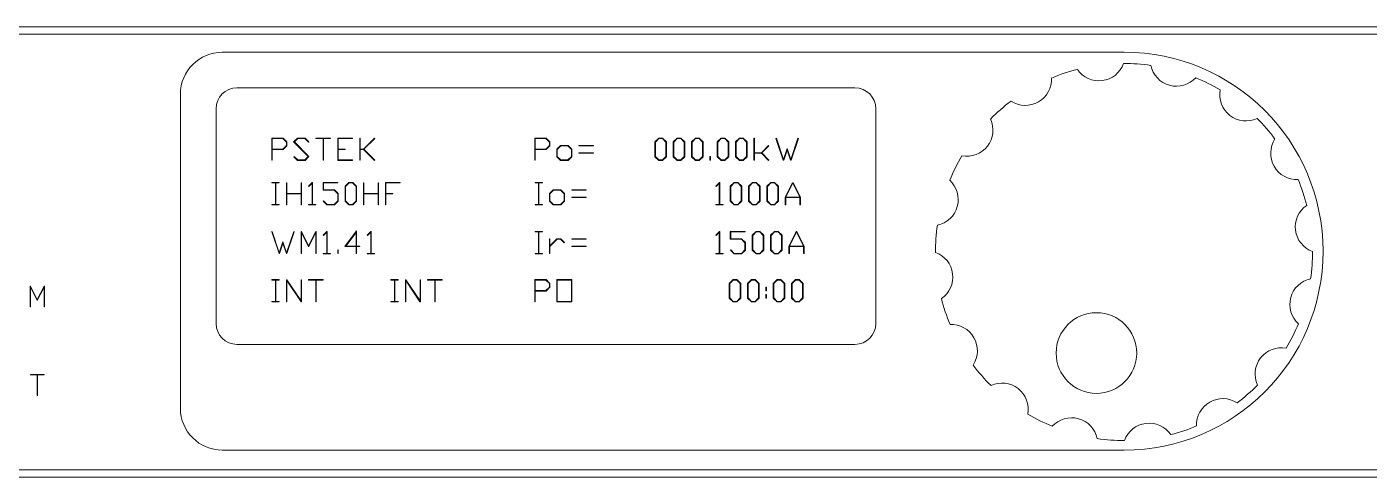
# Model space of a CAD drawing. Header units: millimetres. Extents: x 0 to 10092, y 0 to 7128.
# Drawn here: x 3205.2 to 3333.3, y 3511.8 to 3554.8 of the extents above; entities that cross this region are included whole.
import ezdxf

# ---------------------------------------------------------------- set-up
doc = ezdxf.new("R2010")
doc.units = ezdxf.units.MM
doc.header["$LTSCALE"] = 12
doc.layers.add('가시적인 것(ISO)', color=3, linetype='Continuous', lineweight=5, true_color=0x00ff00)

msp = doc.modelspace()

# ---------------------------------------------------------------- linework, layer by layer
at = {"layer": '가시적인 것(ISO)'}
for p, q in [((3133.017, 3554.809), (3517.017, 3554.809)), ((3515.017, 3554.109), (3134.817, 3554.109)), ((3309.912, 3552.386), (3223.817, 3552.386)), ((3225.217, 3548.986), (3284.217, 3548.986)), ((3219.817, 3548.386), (3219.817, 3518.386)), ((3223.217, 3526.486), (3223.217, 3546.986)), ((3286.217, 3546.986), (3286.217, 3526.486)), ((3228.536, 3544.193), (3229.618, 3544.193)), ((3228.536, 3542.071), (3228.536, 3544.193)), ((3229.6, 3544.148), (3228.584, 3544.148)), ((3228.584, 3544.148), (3228.584, 3543.143)), ((3229.936, 3543.812), (3229.6, 3544.148)), ((3229.618, 3544.193), (3229.982, 3543.829)), ((3229.936, 3543.479), (3229.936, 3543.812)), ((3229.982, 3543.829), (3229.982, 3543.462)), ((3230.627, 3543.821), (3231, 3544.193)), ((3232.027, 3542.421), (3230.627, 3543.821)), ((3231.018, 3544.148), (3230.693, 3543.821)), ((3230.693, 3543.821), (3232.091, 3542.421)), ((3231, 3544.193), (3231.718, 3544.193)), ((3231.7, 3544.148), (3231.018, 3544.148)), ((3232.041, 3543.803), (3231.7, 3544.148)), ((3231.718, 3544.193), (3232.075, 3543.838)), ((3232.075, 3543.838), (3232.041, 3543.803)), ((3232.759, 3544.193), (3234.159, 3544.193)), ((3232.759, 3544.148), (3232.759, 3544.193)), ((3233.436, 3544.148), (3232.759, 3544.148)), ((3233.436, 3542.071), (3233.436, 3544.148)), ((3234.159, 3544.148), (3233.482, 3544.148)), ((3233.482, 3544.148), (3233.482, 3542.071)), ((3234.159, 3544.193), (3234.159, 3544.148)), ((3234.836, 3544.193), (3236.259, 3544.193)), ((3234.836, 3542.049), (3234.836, 3544.193)), ((3234.884, 3544.148), (3234.884, 3543.143)), ((3236.259, 3544.148), (3234.884, 3544.148)), ((3236.259, 3544.193), (3236.259, 3544.148)), ((3236.936, 3542.071), (3236.936, 3544.169)), ((3236.936, 3544.169), (3236.984, 3544.169)), ((3236.984, 3544.169), (3236.984, 3543.143)), ((3237.3, 3543.143), (3238.341, 3544.186)), ((3238.375, 3544.153), (3237.341, 3543.121)), ((3238.341, 3544.186), (3238.375, 3544.153)), ((3253.649, 3544.193), (3254.731, 3544.193)), ((3253.649, 3542.071), (3253.649, 3544.193)), ((3254.714, 3544.148), (3253.697, 3544.148)), ((3253.697, 3544.148), (3253.697, 3543.143)), ((3255.049, 3543.812), (3254.714, 3544.148)), ((3254.731, 3544.193), (3255.095, 3543.829)), ((3255.049, 3543.479), (3255.049, 3543.812)), ((3255.095, 3543.829), (3255.095, 3543.462)), ((3265.119, 3543.829), (3265.483, 3544.193)), ((3265.119, 3542.412), (3265.119, 3543.829)), ((3265.501, 3544.148), (3265.167, 3543.812)), ((3265.167, 3543.812), (3265.167, 3542.429)), ((3265.483, 3544.193), (3265.851, 3544.193)), ((3265.833, 3544.148), (3265.501, 3544.148)), ((3266.169, 3543.812), (3265.833, 3544.148)), ((3265.851, 3544.193), (3266.215, 3543.829)), ((3266.169, 3542.429), (3266.169, 3543.812)), ((3266.215, 3543.829), (3266.215, 3542.412)), ((3266.869, 3543.829), (3267.233, 3544.193)), ((3266.869, 3542.412), (3266.869, 3543.829)), ((3267.251, 3544.148), (3266.917, 3543.812)), ((3266.917, 3543.812), (3266.917, 3542.429)), ((3267.233, 3544.193), (3267.601, 3544.193)), ((3267.583, 3544.148), (3267.251, 3544.148)), ((3267.919, 3543.812), (3267.583, 3544.148)), ((3267.601, 3544.193), (3267.965, 3543.829)), ((3267.919, 3542.429), (3267.919, 3543.812)), ((3267.965, 3543.829), (3267.965, 3542.412)), ((3268.619, 3543.829), (3268.983, 3544.193)), ((3268.619, 3542.412), (3268.619, 3543.829)), ((3269.001, 3544.148), (3268.667, 3543.812)), ((3268.667, 3543.812), (3268.667, 3542.429)), ((3268.983, 3544.193), (3269.351, 3544.193)), ((3269.333, 3544.148), (3269.001, 3544.148)), ((3269.669, 3543.812), (3269.333, 3544.148)), ((3269.351, 3544.193), (3269.715, 3543.829)), ((3269.669, 3542.429), (3269.669, 3543.812)), ((3269.715, 3543.829), (3269.715, 3542.412)), ((3271.069, 3543.829), (3271.433, 3544.193)), ((3271.069, 3542.412), (3271.069, 3543.829)), ((3271.451, 3544.148), (3271.117, 3543.812)), ((3271.117, 3543.812), (3271.117, 3542.429)), ((3271.433, 3544.193), (3271.801, 3544.193)), ((3271.783, 3544.148), (3271.451, 3544.148)), ((3272.119, 3543.812), (3271.783, 3544.148)), ((3271.801, 3544.193), (3272.165, 3543.829)), ((3272.119, 3542.429), (3272.119, 3543.812)), ((3272.165, 3543.829), (3272.165, 3542.412)), ((3272.819, 3543.829), (3273.183, 3544.193)), ((3272.819, 3542.412), (3272.819, 3543.829)), ((3273.201, 3544.148), (3272.867, 3543.812)), ((3272.867, 3543.812), (3272.867, 3542.429)), ((3273.183, 3544.193), (3273.551, 3544.193)), ((3273.533, 3544.148), (3273.201, 3544.148)), ((3273.869, 3543.812), (3273.533, 3544.148)), ((3273.551, 3544.193), (3273.915, 3543.829)), ((3273.869, 3542.429), (3273.869, 3543.812)), ((3273.915, 3543.829), (3273.915, 3542.412)), ((3274.569, 3542.071), (3274.569, 3544.171)), ((3274.569, 3544.171), (3274.617, 3544.171)), ((3274.617, 3544.171), (3274.617, 3542.793)), ((3276.669, 3544.16), (3276.717, 3544.178)), ((3277.369, 3542.071), (3276.669, 3544.16)), ((3276.717, 3544.178), (3277.392, 3542.145)), ((3278.092, 3542.145), (3278.768, 3544.178)), ((3278.815, 3544.16), (3278.115, 3542.071)), ((3278.768, 3544.178), (3278.815, 3544.16)), ((3228.584, 3543.143), (3229.6, 3543.143)), ((3228.584, 3543.098), (3228.584, 3542.071)), ((3229.618, 3543.098), (3228.584, 3543.098)), ((3229.6, 3543.143), (3229.936, 3543.479)), ((3229.982, 3543.462), (3229.618, 3543.098)), ((3230.641, 3542.405), (3230.677, 3542.438)), ((3230.677, 3542.438), (3231.018, 3542.095)), ((3231.7, 3542.095), (3232.027, 3542.421)), ((3232.091, 3542.421), (3231.718, 3542.049)), ((3234.884, 3543.143), (3235.559, 3543.143)), ((3234.884, 3543.098), (3234.884, 3542.095)), ((3235.559, 3543.098), (3234.884, 3543.098)), ((3235.559, 3543.143), (3235.559, 3543.098)), ((3236.984, 3543.143), (3237.3, 3543.143)), ((3237.3, 3543.098), (3236.984, 3543.098)), ((3236.984, 3543.098), (3236.984, 3542.071)), ((3238.341, 3542.055), (3237.3, 3543.098)), ((3237.341, 3543.121), (3238.375, 3542.088)), ((3253.697, 3543.143), (3254.714, 3543.143)), ((3253.697, 3543.098), (3253.697, 3542.071)), ((3254.731, 3543.098), (3253.697, 3543.098)), ((3254.714, 3543.143), (3255.049, 3543.479)), ((3255.095, 3543.462), (3254.731, 3543.098)), ((3255.749, 3543.129), (3256.114, 3543.493)), ((3255.749, 3542.412), (3255.749, 3543.129)), ((3256.131, 3543.448), (3255.797, 3543.112)), ((3255.797, 3543.112), (3255.797, 3542.429)), ((3255.797, 3542.429), (3256.131, 3542.095)), ((3256.114, 3543.493), (3256.831, 3543.493)), ((3256.814, 3543.448), (3256.131, 3543.448)), ((3257.149, 3543.112), (3256.814, 3543.448)), ((3256.814, 3542.095), (3257.149, 3542.429)), ((3256.831, 3543.493), (3257.195, 3543.129)), ((3257.149, 3542.429), (3257.149, 3543.112)), ((3257.195, 3543.129), (3257.195, 3542.412)), ((3257.872, 3543.493), (3259.272, 3543.493)), ((3257.872, 3543.446), (3257.872, 3543.493)), ((3259.272, 3543.446), (3257.872, 3543.446)), ((3257.872, 3542.748), (3257.872, 3542.793)), ((3257.872, 3542.793), (3259.272, 3542.793)), ((3259.272, 3542.748), (3257.872, 3542.748)), ((3259.272, 3543.493), (3259.272, 3543.446)), ((3259.272, 3542.793), (3259.272, 3542.748)), ((3265.167, 3542.429), (3265.501, 3542.095)), ((3265.833, 3542.095), (3266.169, 3542.429)), ((3266.917, 3542.429), (3267.251, 3542.095)), ((3267.583, 3542.095), (3267.919, 3542.429)), ((3268.667, 3542.429), (3269.001, 3542.095)), ((3269.333, 3542.095), (3269.669, 3542.429)), ((3270.369, 3542.421), (3270.417, 3542.421)), ((3270.369, 3542.071), (3270.369, 3542.421)), ((3270.417, 3542.421), (3270.417, 3542.071)), ((3271.117, 3542.429), (3271.451, 3542.095)), ((3271.783, 3542.095), (3272.119, 3542.429)), ((3272.867, 3542.429), (3273.201, 3542.095)), ((3273.533, 3542.095), (3273.869, 3542.429)), ((3274.617, 3542.793), (3275.283, 3542.793)), ((3275.283, 3542.748), (3274.617, 3542.748)), ((3274.617, 3542.748), (3274.617, 3542.071)), ((3275.283, 3542.793), (3275.975, 3543.488)), ((3275.975, 3542.055), (3275.283, 3542.748)), ((3276.008, 3543.453), (3275.324, 3542.771)), ((3275.324, 3542.771), (3276.008, 3542.088)), ((3275.975, 3543.488), (3276.008, 3543.453)), ((3277.392, 3542.145), (3277.741, 3543.193)), ((3277.741, 3543.046), (3277.417, 3542.071)), ((3277.741, 3543.193), (3278.092, 3542.145)), ((3278.068, 3542.071), (3277.741, 3543.046)), ((3228.584, 3542.071), (3228.536, 3542.071)), ((3231, 3542.049), (3230.641, 3542.405)), ((3231.718, 3542.049), (3231, 3542.049)), ((3231.018, 3542.095), (3231.7, 3542.095)), ((3233.482, 3542.071), (3233.436, 3542.071)), ((3236.259, 3542.049), (3234.836, 3542.049)), ((3234.884, 3542.095), (3236.259, 3542.095)), ((3236.259, 3542.095), (3236.259, 3542.049)), ((3236.984, 3542.071), (3236.936, 3542.071)), ((3238.375, 3542.088), (3238.341, 3542.055)), ((3253.697, 3542.071), (3253.649, 3542.071)), ((3256.114, 3542.049), (3255.749, 3542.412)), ((3256.831, 3542.049), (3256.114, 3542.049)), ((3256.131, 3542.095), (3256.814, 3542.095)), ((3257.195, 3542.412), (3256.831, 3542.049)), ((3265.483, 3542.049), (3265.119, 3542.412)), ((3265.851, 3542.049), (3265.483, 3542.049)), ((3265.501, 3542.095), (3265.833, 3542.095)), ((3266.215, 3542.412), (3265.851, 3542.049)), ((3267.233, 3542.049), (3266.869, 3542.412)), ((3267.601, 3542.049), (3267.233, 3542.049)), ((3267.251, 3542.095), (3267.583, 3542.095)), ((3267.965, 3542.412), (3267.601, 3542.049)), ((3268.983, 3542.049), (3268.619, 3542.412)), ((3269.351, 3542.049), (3268.983, 3542.049)), ((3269.001, 3542.095), (3269.333, 3542.095)), ((3269.715, 3542.412), (3269.351, 3542.049)), ((3270.417, 3542.071), (3270.369, 3542.071)), ((3271.433, 3542.049), (3271.069, 3542.412)), ((3271.801, 3542.049), (3271.433, 3542.049)), ((3271.451, 3542.095), (3271.783, 3542.095)), ((3272.165, 3542.412), (3271.801, 3542.049)), ((3273.183, 3542.049), (3272.819, 3542.412)), ((3273.551, 3542.049), (3273.183, 3542.049)), ((3273.201, 3542.095), (3273.533, 3542.095)), ((3273.915, 3542.412), (3273.551, 3542.049)), ((3274.617, 3542.071), (3274.569, 3542.071)), ((3276.008, 3542.088), (3275.975, 3542.055)), ((3277.417, 3542.071), (3277.369, 3542.071)), ((3278.115, 3542.071), (3278.068, 3542.071)), ((3228.559, 3539.903), (3228.559, 3539.949)), ((3228.559, 3539.949), (3229.259, 3539.949)), ((3228.886, 3539.903), (3228.559, 3539.903)), ((3228.886, 3537.85), (3228.886, 3539.903)), ((3229.259, 3539.903), (3228.932, 3539.903)), ((3228.932, 3539.903), (3228.932, 3537.85)), ((3229.259, 3539.949), (3229.259, 3539.903)), ((3229.936, 3537.826), (3229.936, 3539.926)), ((3229.936, 3539.926), (3229.984, 3539.926)), ((3229.984, 3539.926), (3229.984, 3538.899)), ((3231.336, 3538.899), (3231.336, 3539.926)), ((3231.336, 3539.926), (3231.382, 3539.926)), ((3231.382, 3539.926), (3231.382, 3537.826)), ((3232.041, 3539.593), (3232.4, 3539.949)), ((3232.386, 3539.871), (3232.077, 3539.558)), ((3232.386, 3537.85), (3232.386, 3539.871)), ((3232.4, 3539.949), (3232.432, 3539.949)), ((3232.432, 3539.949), (3232.432, 3537.85)), ((3233.436, 3539.949), (3234.859, 3539.949)), ((3233.436, 3539.203), (3233.436, 3539.949)), ((3234.859, 3539.903), (3233.484, 3539.903)), ((3233.484, 3539.903), (3233.484, 3539.249)), ((3234.859, 3539.949), (3234.859, 3539.903)), ((3235.536, 3539.585), (3235.9, 3539.949)), ((3235.918, 3539.903), (3235.584, 3539.567)), ((3235.9, 3539.949), (3236.268, 3539.949)), ((3236.25, 3539.903), (3235.918, 3539.903)), ((3236.586, 3539.567), (3236.25, 3539.903)), ((3236.268, 3539.949), (3236.632, 3539.585)), ((3237.286, 3539.926), (3237.334, 3539.926)), ((3237.286, 3537.826), (3237.286, 3539.926)), ((3237.334, 3539.926), (3237.334, 3538.899)), ((3238.686, 3539.926), (3238.732, 3539.926)), ((3238.686, 3538.899), (3238.686, 3539.926)), ((3238.732, 3539.926), (3238.732, 3537.826)), ((3239.386, 3537.826), (3239.386, 3539.949)), ((3239.386, 3539.949), (3240.809, 3539.949)), ((3240.809, 3539.903), (3239.434, 3539.903)), ((3239.434, 3539.903), (3239.434, 3538.899)), ((3240.809, 3539.949), (3240.809, 3539.903)), ((3253.672, 3539.903), (3253.672, 3539.949)), ((3253.672, 3539.949), (3254.372, 3539.949)), ((3253.999, 3539.903), (3253.672, 3539.903)), ((3253.999, 3537.85), (3253.999, 3539.903)), ((3254.372, 3539.903), (3254.045, 3539.903)), ((3254.045, 3539.903), (3254.045, 3537.85)), ((3254.372, 3539.949), (3254.372, 3539.903)), ((3270.925, 3539.593), (3271.284, 3539.949)), ((3271.27, 3539.871), (3270.96, 3539.558)), ((3271.27, 3537.85), (3271.27, 3539.871)), ((3271.284, 3539.949), (3271.316, 3539.949)), ((3271.316, 3539.949), (3271.316, 3537.85)), ((3272.32, 3539.585), (3272.684, 3539.949)), ((3272.701, 3539.903), (3272.367, 3539.567)), ((3272.684, 3539.949), (3273.051, 3539.949)), ((3273.034, 3539.903), (3272.701, 3539.903)), ((3273.37, 3539.567), (3273.034, 3539.903)), ((3273.051, 3539.949), (3273.416, 3539.585)), ((3274.07, 3539.585), (3274.434, 3539.949)), ((3274.451, 3539.903), (3274.117, 3539.567)), ((3274.434, 3539.949), (3274.801, 3539.949)), ((3274.784, 3539.903), (3274.451, 3539.903)), ((3275.12, 3539.567), (3274.784, 3539.903)), ((3274.801, 3539.949), (3275.166, 3539.585)), ((3275.82, 3539.585), (3276.184, 3539.949)), ((3276.201, 3539.903), (3275.867, 3539.567)), ((3276.184, 3539.949), (3276.551, 3539.949)), ((3276.534, 3539.903), (3276.201, 3539.903)), ((3276.87, 3539.567), (3276.534, 3539.903)), ((3276.551, 3539.949), (3276.916, 3539.585)), ((3277.57, 3538.531), (3278.266, 3539.926)), ((3278.293, 3539.873), (3277.631, 3538.549)), ((3278.266, 3539.926), (3278.321, 3539.926)), ((3278.955, 3538.549), (3278.293, 3539.873)), ((3278.321, 3539.926), (3279.016, 3538.531)), ((3229.984, 3538.899), (3231.336, 3538.899)), ((3231.336, 3538.853), (3229.984, 3538.853)), ((3229.984, 3538.853), (3229.984, 3537.826)), ((3231.336, 3537.826), (3231.336, 3538.853)), ((3232.077, 3539.558), (3232.041, 3539.593)), ((3234.5, 3539.203), (3233.436, 3539.203)), ((3233.484, 3539.249), (3234.518, 3539.249)), ((3234.836, 3538.869), (3234.5, 3539.203)), ((3234.518, 3539.249), (3234.882, 3538.885)), ((3234.836, 3538.185), (3234.836, 3538.869)), ((3234.882, 3538.885), (3234.882, 3538.167)), ((3235.536, 3538.167), (3235.536, 3539.585)), ((3235.584, 3539.567), (3235.584, 3538.185)), ((3236.586, 3538.185), (3236.586, 3539.567)), ((3236.632, 3539.585), (3236.632, 3538.167)), ((3237.334, 3538.899), (3238.686, 3538.899)), ((3237.334, 3538.853), (3237.334, 3537.826)), ((3238.686, 3538.853), (3237.334, 3538.853)), ((3238.686, 3537.826), (3238.686, 3538.853)), ((3239.434, 3538.899), (3240.109, 3538.899)), ((3240.109, 3538.853), (3239.434, 3538.853)), ((3239.434, 3538.853), (3239.434, 3537.826)), ((3240.109, 3538.899), (3240.109, 3538.853)), ((3255.049, 3538.885), (3255.414, 3539.249)), ((3255.049, 3538.167), (3255.049, 3538.885)), ((3255.431, 3539.203), (3255.097, 3538.867)), ((3255.097, 3538.867), (3255.097, 3538.185)), ((3255.414, 3539.249), (3256.131, 3539.249)), ((3256.114, 3539.203), (3255.431, 3539.203)), ((3256.449, 3538.867), (3256.114, 3539.203)), ((3256.131, 3539.249), (3256.495, 3538.885)), ((3256.449, 3538.185), (3256.449, 3538.867)), ((3256.495, 3538.885), (3256.495, 3538.167)), ((3257.172, 3539.249), (3258.572, 3539.249)), ((3257.172, 3539.201), (3257.172, 3539.249)), ((3258.572, 3539.201), (3257.172, 3539.201)), ((3258.572, 3539.249), (3258.572, 3539.201)), ((3270.96, 3539.558), (3270.925, 3539.593)), ((3272.32, 3538.167), (3272.32, 3539.585)), ((3272.367, 3539.567), (3272.367, 3538.185)), ((3273.37, 3538.185), (3273.37, 3539.567)), ((3273.416, 3539.585), (3273.416, 3538.167)), ((3274.07, 3538.167), (3274.07, 3539.585)), ((3274.117, 3539.567), (3274.117, 3538.185)), ((3275.12, 3538.185), (3275.12, 3539.567)), ((3275.166, 3539.585), (3275.166, 3538.167)), ((3275.82, 3538.167), (3275.82, 3539.585)), ((3275.867, 3539.567), (3275.867, 3538.185)), ((3276.87, 3538.185), (3276.87, 3539.567)), ((3276.916, 3539.585), (3276.916, 3538.167)), ((3228.559, 3537.804), (3228.559, 3537.85)), ((3228.559, 3537.85), (3228.886, 3537.85)), ((3229.259, 3537.804), (3228.559, 3537.804)), ((3228.932, 3537.85), (3229.259, 3537.85)), ((3229.259, 3537.85), (3229.259, 3537.804)), ((3229.984, 3537.826), (3229.936, 3537.826)), ((3231.382, 3537.826), (3231.336, 3537.826)), ((3232.059, 3537.804), (3232.059, 3537.85)), ((3232.059, 3537.85), (3232.386, 3537.85)), ((3232.759, 3537.804), (3232.059, 3537.804)), ((3232.432, 3537.85), (3232.759, 3537.85)), ((3232.759, 3537.85), (3232.759, 3537.804)), ((3233.441, 3538.16), (3233.477, 3538.193)), ((3233.8, 3537.804), (3233.441, 3538.16)), ((3233.477, 3538.193), (3233.818, 3537.85)), ((3234.518, 3537.804), (3233.8, 3537.804)), ((3233.818, 3537.85), (3234.5, 3537.85)), ((3234.5, 3537.85), (3234.836, 3538.185)), ((3234.882, 3538.167), (3234.518, 3537.804)), ((3235.9, 3537.804), (3235.536, 3538.167)), ((3235.584, 3538.185), (3235.918, 3537.85)), ((3236.268, 3537.804), (3235.9, 3537.804)), ((3235.918, 3537.85), (3236.25, 3537.85)), ((3236.25, 3537.85), (3236.586, 3538.185)), ((3236.632, 3538.167), (3236.268, 3537.804)), ((3237.334, 3537.826), (3237.286, 3537.826)), ((3238.732, 3537.826), (3238.686, 3537.826)), ((3239.434, 3537.826), (3239.386, 3537.826)), ((3253.672, 3537.804), (3253.672, 3537.85)), ((3253.672, 3537.85), (3253.999, 3537.85)), ((3254.372, 3537.804), (3253.672, 3537.804)), ((3254.045, 3537.85), (3254.372, 3537.85)), ((3254.372, 3537.85), (3254.372, 3537.804)), ((3255.414, 3537.804), (3255.049, 3538.167)), ((3255.097, 3538.185), (3255.431, 3537.85)), ((3256.131, 3537.804), (3255.414, 3537.804)), ((3255.431, 3537.85), (3256.114, 3537.85)), ((3256.114, 3537.85), (3256.449, 3538.185)), ((3256.495, 3538.167), (3256.131, 3537.804)), ((3257.172, 3538.503), (3257.172, 3538.549)), ((3257.172, 3538.549), (3258.572, 3538.549)), ((3258.572, 3538.503), (3257.172, 3538.503)), ((3258.572, 3538.549), (3258.572, 3538.503)), ((3270.943, 3537.804), (3270.943, 3537.85)), ((3270.943, 3537.85), (3271.27, 3537.85)), ((3271.643, 3537.804), (3270.943, 3537.804)), ((3271.316, 3537.85), (3271.643, 3537.85)), ((3271.643, 3537.85), (3271.643, 3537.804)), ((3272.684, 3537.804), (3272.32, 3538.167)), ((3272.367, 3538.185), (3272.701, 3537.85)), ((3273.051, 3537.804), (3272.684, 3537.804)), ((3272.701, 3537.85), (3273.034, 3537.85)), ((3273.034, 3537.85), (3273.37, 3538.185)), ((3273.416, 3538.167), (3273.051, 3537.804)), ((3274.434, 3537.804), (3274.07, 3538.167)), ((3274.117, 3538.185), (3274.451, 3537.85)), ((3274.801, 3537.804), (3274.434, 3537.804)), ((3274.451, 3537.85), (3274.784, 3537.85)), ((3274.784, 3537.85), (3275.12, 3538.185)), ((3275.166, 3538.167), (3274.801, 3537.804)), ((3276.184, 3537.804), (3275.82, 3538.167)), ((3275.867, 3538.185), (3276.201, 3537.85)), ((3276.551, 3537.804), (3276.184, 3537.804)), ((3276.201, 3537.85), (3276.534, 3537.85)), ((3276.534, 3537.85), (3276.87, 3538.185)), ((3276.916, 3538.167), (3276.551, 3537.804)), ((3277.57, 3537.826), (3277.57, 3538.531)), ((3277.617, 3537.826), (3277.57, 3537.826)), ((3277.617, 3538.503), (3277.617, 3537.826)), ((3278.97, 3538.503), (3277.617, 3538.503)), ((3277.631, 3538.549), (3278.955, 3538.549)), ((3278.97, 3537.826), (3278.97, 3538.503)), ((3279.016, 3537.826), (3278.97, 3537.826)), ((3279.016, 3538.531), (3279.016, 3537.826)), ((3228.536, 3535.246), (3228.584, 3535.263)), ((3229.236, 3533.156), (3228.536, 3535.246)), ((3228.584, 3535.263), (3229.259, 3533.231)), ((3229.959, 3533.231), (3230.634, 3535.263)), ((3230.682, 3535.246), (3229.982, 3533.156)), ((3230.634, 3535.263), (3230.682, 3535.246)), ((3231.336, 3533.156), (3231.336, 3535.256)), ((3231.336, 3535.256), (3231.386, 3535.256)), ((3232.059, 3533.803), (3231.384, 3535.156)), ((3231.384, 3535.156), (3231.384, 3533.156)), ((3231.386, 3535.256), (3232.059, 3533.909)), ((3232.059, 3533.909), (3232.733, 3535.256)), ((3232.736, 3535.156), (3232.059, 3533.803)), ((3232.733, 3535.256), (3232.782, 3535.256)), ((3232.736, 3533.156), (3232.736, 3535.156)), ((3232.782, 3535.256), (3232.782, 3533.156)), ((3233.441, 3534.924), (3233.8, 3535.279)), ((3233.477, 3534.889), (3233.441, 3534.924)), ((3233.786, 3535.202), (3233.477, 3534.889)), ((3233.786, 3533.181), (3233.786, 3535.202)), ((3233.8, 3535.279), (3233.832, 3535.279)), ((3233.832, 3535.279), (3233.832, 3533.181)), ((3235.513, 3533.833), (3236.632, 3535.325)), ((3236.586, 3535.186), (3235.607, 3533.879)), ((3236.586, 3533.879), (3236.586, 3535.186)), ((3236.632, 3535.325), (3236.632, 3533.879)), ((3237.641, 3534.924), (3238, 3535.279)), ((3237.677, 3534.889), (3237.641, 3534.924)), ((3237.986, 3535.202), (3237.677, 3534.889)), ((3237.986, 3533.181), (3237.986, 3535.202)), ((3238, 3535.279), (3238.032, 3535.279)), ((3238.032, 3535.279), (3238.032, 3533.181)), ((3253.672, 3535.233), (3253.672, 3535.279)), ((3253.672, 3535.279), (3254.372, 3535.279)), ((3253.999, 3535.233), (3253.672, 3535.233)), ((3253.999, 3533.181), (3253.999, 3535.233)), ((3254.372, 3535.233), (3254.045, 3535.233)), ((3254.045, 3535.233), (3254.045, 3533.181)), ((3254.372, 3535.279), (3254.372, 3535.233)), ((3270.925, 3534.924), (3271.284, 3535.279)), ((3270.96, 3534.889), (3270.925, 3534.924)), ((3271.27, 3535.202), (3270.96, 3534.889)), ((3271.27, 3533.181), (3271.27, 3535.202)), ((3271.284, 3535.279), (3271.316, 3535.279)), ((3271.316, 3535.279), (3271.316, 3533.181)), ((3272.32, 3535.279), (3273.743, 3535.279)), ((3272.32, 3534.533), (3272.32, 3535.279)), ((3273.743, 3535.233), (3272.367, 3535.233)), ((3272.367, 3535.233), (3272.367, 3534.579)), ((3273.743, 3535.279), (3273.743, 3535.233)), ((3274.42, 3534.915), (3274.784, 3535.279)), ((3274.42, 3533.498), (3274.42, 3534.915)), ((3274.801, 3535.233), (3274.467, 3534.898)), ((3274.467, 3534.898), (3274.467, 3533.515)), ((3274.784, 3535.279), (3275.151, 3535.279)), ((3275.134, 3535.233), (3274.801, 3535.233)), ((3275.47, 3534.898), (3275.134, 3535.233)), ((3275.151, 3535.279), (3275.516, 3534.915)), ((3275.47, 3533.515), (3275.47, 3534.898)), ((3275.516, 3534.915), (3275.516, 3533.498)), ((3276.17, 3534.915), (3276.534, 3535.279)), ((3276.17, 3533.498), (3276.17, 3534.915)), ((3276.551, 3535.233), (3276.217, 3534.898)), ((3276.217, 3534.898), (3276.217, 3533.515)), ((3276.534, 3535.279), (3276.901, 3535.279)), ((3276.884, 3535.233), (3276.551, 3535.233)), ((3277.22, 3534.898), (3276.884, 3535.233)), ((3276.901, 3535.279), (3277.266, 3534.915)), ((3277.22, 3533.515), (3277.22, 3534.898)), ((3277.266, 3534.915), (3277.266, 3533.498)), ((3277.92, 3533.862), (3278.616, 3535.256)), ((3278.643, 3535.203), (3277.981, 3533.879)), ((3278.616, 3535.256), (3278.671, 3535.256)), ((3279.305, 3533.879), (3278.643, 3535.203)), ((3278.671, 3535.256), (3279.366, 3533.862)), ((3229.259, 3533.231), (3229.607, 3534.279)), ((3229.607, 3534.132), (3229.284, 3533.156)), ((3229.607, 3534.279), (3229.959, 3533.231)), ((3229.934, 3533.156), (3229.607, 3534.132)), ((3234.836, 3533.156), (3234.836, 3533.506)), ((3234.836, 3533.506), (3234.884, 3533.506)), ((3234.884, 3533.506), (3234.884, 3533.156)), ((3236.586, 3533.833), (3235.513, 3533.833)), ((3235.607, 3533.879), (3236.586, 3533.879)), ((3236.586, 3533.156), (3236.586, 3533.833)), ((3236.632, 3533.879), (3236.959, 3533.879)), ((3236.959, 3533.833), (3236.632, 3533.833)), ((3236.632, 3533.833), (3236.632, 3533.156)), ((3236.959, 3533.879), (3236.959, 3533.833)), ((3255.049, 3534.555), (3255.097, 3534.555)), ((3255.049, 3533.156), (3255.049, 3534.555)), ((3255.097, 3533.911), (3255.764, 3534.579)), ((3255.097, 3534.555), (3255.097, 3533.911)), ((3255.781, 3534.532), (3255.097, 3533.848)), ((3255.097, 3533.848), (3255.097, 3533.156)), ((3255.764, 3534.579), (3256.131, 3534.579)), ((3256.114, 3534.532), (3255.781, 3534.532)), ((3256.455, 3534.189), (3256.114, 3534.532)), ((3256.131, 3534.579), (3256.488, 3534.224)), ((3256.488, 3534.224), (3256.455, 3534.189)), ((3257.172, 3534.532), (3257.172, 3534.579)), ((3257.172, 3534.579), (3258.572, 3534.579)), ((3258.572, 3534.532), (3257.172, 3534.532)), ((3257.172, 3533.879), (3258.572, 3533.879)), ((3257.172, 3533.833), (3257.172, 3533.879)), ((3258.572, 3533.833), (3257.172, 3533.833)), ((3258.572, 3534.579), (3258.572, 3534.532)), ((3258.572, 3533.879), (3258.572, 3533.833)), ((3273.384, 3534.533), (3272.32, 3534.533)), ((3272.325, 3533.49), (3272.36, 3533.524)), ((3272.684, 3533.135), (3272.325, 3533.49)), ((3272.36, 3533.524), (3272.701, 3533.181)), ((3272.367, 3534.579), (3273.401, 3534.579)), ((3273.72, 3534.199), (3273.384, 3534.533)), ((3273.384, 3533.181), (3273.72, 3533.515)), ((3273.401, 3534.579), (3273.766, 3534.215)), ((3273.766, 3533.498), (3273.401, 3533.135)), ((3273.72, 3533.515), (3273.72, 3534.199)), ((3273.766, 3534.215), (3273.766, 3533.498)), ((3274.784, 3533.135), (3274.42, 3533.498)), ((3274.467, 3533.515), (3274.801, 3533.181)), ((3275.134, 3533.181), (3275.47, 3533.515)), ((3275.516, 3533.498), (3275.151, 3533.135)), ((3276.534, 3533.135), (3276.17, 3533.498)), ((3276.217, 3533.515), (3276.551, 3533.181)), ((3276.884, 3533.181), (3277.22, 3533.515)), ((3277.266, 3533.498), (3276.901, 3533.135)), ((3277.92, 3533.156), (3277.92, 3533.862)), ((3277.967, 3533.833), (3277.967, 3533.156)), ((3279.32, 3533.833), (3277.967, 3533.833)), ((3277.981, 3533.879), (3279.305, 3533.879)), ((3279.32, 3533.156), (3279.32, 3533.833)), ((3279.366, 3533.862), (3279.366, 3533.156)), ((3229.284, 3533.156), (3229.236, 3533.156)), ((3229.982, 3533.156), (3229.934, 3533.156)), ((3231.384, 3533.156), (3231.336, 3533.156)), ((3232.782, 3533.156), (3232.736, 3533.156)), ((3233.459, 3533.135), (3233.459, 3533.181)), ((3233.459, 3533.181), (3233.786, 3533.181)), ((3234.159, 3533.135), (3233.459, 3533.135)), ((3233.832, 3533.181), (3234.159, 3533.181)), ((3234.159, 3533.181), (3234.159, 3533.135)), ((3234.884, 3533.156), (3234.836, 3533.156)), ((3236.632, 3533.156), (3236.586, 3533.156)), ((3237.659, 3533.135), (3237.659, 3533.181)), ((3237.659, 3533.181), (3237.986, 3533.181)), ((3238.359, 3533.135), (3237.659, 3533.135)), ((3238.032, 3533.181), (3238.359, 3533.181)), ((3238.359, 3533.181), (3238.359, 3533.135)), ((3253.672, 3533.135), (3253.672, 3533.181)), ((3253.672, 3533.181), (3253.999, 3533.181)), ((3254.372, 3533.135), (3253.672, 3533.135)), ((3254.045, 3533.181), (3254.372, 3533.181)), ((3254.372, 3533.181), (3254.372, 3533.135)), ((3255.097, 3533.156), (3255.049, 3533.156)), ((3270.943, 3533.181), (3271.27, 3533.181)), ((3270.943, 3533.135), (3270.943, 3533.181)), ((3271.643, 3533.135), (3270.943, 3533.135)), ((3271.316, 3533.181), (3271.643, 3533.181)), ((3271.643, 3533.181), (3271.643, 3533.135)), ((3273.401, 3533.135), (3272.684, 3533.135)), ((3272.701, 3533.181), (3273.384, 3533.181)), ((3275.151, 3533.135), (3274.784, 3533.135)), ((3274.801, 3533.181), (3275.134, 3533.181)), ((3276.901, 3533.135), (3276.534, 3533.135)), ((3276.551, 3533.181), (3276.884, 3533.181)), ((3277.967, 3533.156), (3277.92, 3533.156)), ((3279.366, 3533.156), (3279.32, 3533.156)), ((3205.511, 3530.059), (3205.464, 3530.059)), ((3205.464, 3530.059), (3205.464, 3528.059)), ((3205.51, 3528.059), (3205.51, 3529.963)), ((3205.51, 3529.963), (3206.153, 3528.675)), ((3206.153, 3528.776), (3205.511, 3530.059)), ((3206.794, 3530.059), (3206.153, 3528.776)), ((3206.153, 3528.675), (3206.798, 3529.963)), ((3206.841, 3530.059), (3206.794, 3530.059)), ((3206.798, 3529.963), (3206.798, 3528.059)), ((3206.841, 3528.059), (3206.841, 3530.059)), ((3228.559, 3530.635), (3228.559, 3530.681)), ((3228.559, 3530.681), (3229.259, 3530.681)), ((3228.886, 3530.635), (3228.559, 3530.635)), ((3228.886, 3528.583), (3228.886, 3530.635)), ((3229.259, 3530.635), (3228.932, 3530.635)), ((3228.932, 3530.635), (3228.932, 3528.583)), ((3229.259, 3530.681), (3229.259, 3530.635)), ((3229.936, 3530.656), (3229.987, 3530.658)), ((3229.936, 3528.558), (3229.936, 3530.656)), ((3231.333, 3528.558), (3229.984, 3530.582)), ((3229.984, 3530.582), (3229.984, 3528.558)), ((3229.987, 3530.658), (3231.336, 3528.636)), ((3231.336, 3528.636), (3231.336, 3530.658)), ((3231.336, 3530.658), (3231.382, 3530.658)), ((3231.382, 3530.658), (3231.382, 3528.558)), ((3232.059, 3530.681), (3233.459, 3530.681)), ((3232.059, 3530.635), (3232.059, 3530.681)), ((3232.736, 3530.635), (3232.059, 3530.635)), ((3232.736, 3528.558), (3232.736, 3530.635)), ((3233.459, 3530.635), (3232.782, 3530.635)), ((3232.782, 3530.635), (3232.782, 3528.558)), ((3233.459, 3530.681), (3233.459, 3530.635)), ((3239.916, 3530.681), (3240.616, 3530.681)), ((3239.916, 3530.635), (3239.916, 3530.681)), ((3240.243, 3530.635), (3239.916, 3530.635)), ((3240.243, 3528.583), (3240.243, 3530.635)), ((3240.289, 3530.635), (3240.289, 3528.583)), ((3240.616, 3530.635), (3240.289, 3530.635)), ((3240.616, 3530.681), (3240.616, 3530.635)), ((3241.293, 3530.656), (3241.345, 3530.658)), ((3241.293, 3528.558), (3241.293, 3530.656)), ((3242.69, 3528.558), (3241.341, 3530.582)), ((3241.341, 3530.582), (3241.341, 3528.558)), ((3241.345, 3530.658), (3242.693, 3528.636)), ((3242.693, 3528.636), (3242.693, 3530.658)), ((3242.693, 3530.658), (3242.739, 3530.658)), ((3242.739, 3530.658), (3242.739, 3528.558)), ((3243.416, 3530.635), (3243.416, 3530.681)), ((3243.416, 3530.681), (3244.816, 3530.681)), ((3244.093, 3530.635), (3243.416, 3530.635)), ((3244.093, 3528.558), (3244.093, 3530.635)), ((3244.139, 3530.635), (3244.139, 3528.558)), ((3244.816, 3530.635), (3244.139, 3530.635)), ((3244.816, 3530.681), (3244.816, 3530.635)), ((3253.649, 3528.558), (3253.649, 3530.681)), ((3253.649, 3530.681), (3254.731, 3530.681)), ((3253.697, 3530.635), (3253.697, 3529.631)), ((3254.714, 3530.635), (3253.697, 3530.635)), ((3253.697, 3529.631), (3254.714, 3529.631)), ((3255.049, 3530.299), (3254.714, 3530.635)), ((3254.714, 3529.631), (3255.049, 3529.967)), ((3254.731, 3530.681), (3255.095, 3530.317)), ((3255.095, 3529.949), (3254.731, 3529.585)), ((3255.049, 3529.967), (3255.049, 3530.299)), ((3255.095, 3530.317), (3255.095, 3529.949)), ((3255.749, 3528.537), (3255.749, 3530.681)), ((3255.749, 3530.681), (3257.195, 3530.681)), ((3255.797, 3530.635), (3255.797, 3528.583)), ((3257.149, 3530.635), (3255.797, 3530.635)), ((3257.149, 3528.583), (3257.149, 3530.635)), ((3257.195, 3530.681), (3257.195, 3528.537)), ((3272.218, 3530.317), (3272.582, 3530.681)), ((3272.218, 3528.899), (3272.218, 3530.317)), ((3272.6, 3530.635), (3272.266, 3530.299)), ((3272.266, 3530.299), (3272.266, 3528.917)), ((3272.582, 3530.681), (3272.95, 3530.681)), ((3272.932, 3530.635), (3272.6, 3530.635)), ((3273.268, 3530.299), (3272.932, 3530.635)), ((3272.95, 3530.681), (3273.314, 3530.317)), ((3273.268, 3528.917), (3273.268, 3530.299)), ((3273.314, 3530.317), (3273.314, 3528.899)), ((3273.968, 3530.317), (3274.332, 3530.681)), ((3273.968, 3528.899), (3273.968, 3530.317)), ((3274.35, 3530.635), (3274.016, 3530.299)), ((3274.016, 3530.299), (3274.016, 3528.917)), ((3274.332, 3530.681), (3274.7, 3530.681)), ((3274.682, 3530.635), (3274.35, 3530.635)), ((3275.018, 3530.299), (3274.682, 3530.635)), ((3274.7, 3530.681), (3275.064, 3530.317)), ((3275.018, 3528.917), (3275.018, 3530.299)), ((3275.064, 3530.317), (3275.064, 3528.899)), ((3275.718, 3529.608), (3275.718, 3529.956)), ((3275.718, 3529.956), (3275.766, 3529.956)), ((3275.766, 3529.608), (3275.718, 3529.608)), ((3275.766, 3529.956), (3275.766, 3529.608)), ((3276.418, 3530.317), (3276.782, 3530.681)), ((3276.418, 3528.899), (3276.418, 3530.317)), ((3276.8, 3530.635), (3276.466, 3530.299)), ((3276.466, 3530.299), (3276.466, 3528.917)), ((3276.782, 3530.681), (3277.15, 3530.681)), ((3277.132, 3530.635), (3276.8, 3530.635)), ((3277.468, 3530.299), (3277.132, 3530.635)), ((3277.15, 3530.681), (3277.514, 3530.317)), ((3277.468, 3528.917), (3277.468, 3530.299)), ((3277.514, 3530.317), (3277.514, 3528.899)), ((3278.168, 3530.317), (3278.532, 3530.681)), ((3278.168, 3528.899), (3278.168, 3530.317)), ((3278.55, 3530.635), (3278.216, 3530.299)), ((3278.216, 3530.299), (3278.216, 3528.917)), ((3278.532, 3530.681), (3278.9, 3530.681)), ((3278.882, 3530.635), (3278.55, 3530.635)), ((3279.218, 3530.299), (3278.882, 3530.635)), ((3278.9, 3530.681), (3279.264, 3530.317)), ((3279.218, 3528.917), (3279.218, 3530.299)), ((3279.264, 3530.317), (3279.264, 3528.899)), ((3228.559, 3528.537), (3228.559, 3528.583)), ((3228.559, 3528.583), (3228.886, 3528.583)), ((3229.259, 3528.537), (3228.559, 3528.537)), ((3228.932, 3528.583), (3229.259, 3528.583)), ((3229.259, 3528.583), (3229.259, 3528.537)), ((3229.984, 3528.558), (3229.936, 3528.558)), ((3231.382, 3528.558), (3231.333, 3528.558)), ((3232.782, 3528.558), (3232.736, 3528.558)), ((3239.916, 3528.583), (3240.243, 3528.583)), ((3239.916, 3528.537), (3239.916, 3528.583)), ((3240.616, 3528.537), (3239.916, 3528.537)), ((3240.289, 3528.583), (3240.616, 3528.583)), ((3240.616, 3528.583), (3240.616, 3528.537)), ((3241.341, 3528.558), (3241.293, 3528.558)), ((3242.739, 3528.558), (3242.69, 3528.558)), ((3244.139, 3528.558), (3244.093, 3528.558)), ((3253.697, 3528.558), (3253.649, 3528.558)), ((3254.731, 3529.585), (3253.697, 3529.585)), ((3253.697, 3529.585), (3253.697, 3528.558)), ((3257.195, 3528.537), (3255.749, 3528.537)), ((3255.797, 3528.583), (3257.149, 3528.583)), ((3272.582, 3528.537), (3272.218, 3528.899)), ((3272.266, 3528.917), (3272.6, 3528.583)), ((3272.95, 3528.537), (3272.582, 3528.537)), ((3272.6, 3528.583), (3272.932, 3528.583)), ((3272.932, 3528.583), (3273.268, 3528.917)), ((3273.314, 3528.899), (3272.95, 3528.537)), ((3274.332, 3528.537), (3273.968, 3528.899)), ((3274.016, 3528.917), (3274.35, 3528.583)), ((3274.7, 3528.537), (3274.332, 3528.537)), ((3274.35, 3528.583), (3274.682, 3528.583)), ((3274.682, 3528.583), (3275.018, 3528.917)), ((3275.064, 3528.899), (3274.7, 3528.537)), ((3275.718, 3529.258), (3275.766, 3529.258)), ((3275.718, 3528.908), (3275.718, 3529.258)), ((3275.766, 3528.908), (3275.718, 3528.908)), ((3275.766, 3529.258), (3275.766, 3528.908)), ((3276.782, 3528.537), (3276.418, 3528.899)), ((3276.466, 3528.917), (3276.8, 3528.583)), ((3277.15, 3528.537), (3276.782, 3528.537)), ((3276.8, 3528.583), (3277.132, 3528.583)), ((3277.132, 3528.583), (3277.468, 3528.917)), ((3277.514, 3528.899), (3277.15, 3528.537)), ((3278.532, 3528.537), (3278.168, 3528.899)), ((3278.216, 3528.917), (3278.55, 3528.583)), ((3278.9, 3528.537), (3278.532, 3528.537)), ((3278.55, 3528.583), (3278.882, 3528.583)), ((3278.882, 3528.583), (3279.218, 3528.917)), ((3279.264, 3528.899), (3278.9, 3528.537)), ((3205.464, 3528.059), (3205.51, 3528.059)), ((3206.798, 3528.059), (3206.841, 3528.059)), ((3284.217, 3524.486), (3225.217, 3524.486)), ((3206.819, 3521.615), (3205.486, 3521.615)), ((3205.486, 3521.615), (3205.486, 3521.571)), ((3205.486, 3521.571), (3206.131, 3521.571)), ((3206.131, 3521.571), (3206.131, 3519.593)), ((3206.175, 3519.593), (3206.175, 3521.571)), ((3206.175, 3521.571), (3206.819, 3521.571)), ((3206.819, 3521.571), (3206.819, 3521.615)), ((3206.131, 3519.593), (3206.175, 3519.593)), ((3223.817, 3514.386), (3309.912, 3514.386)), ((3517.017, 3511.809), (3133.017, 3511.809)), ((3134.817, 3512.509), (3515.017, 3512.509))]:
    msp.add_line(p, q, dxfattribs=at)
msp.add_circle((3307.278, 3523.662), 3.85, dxfattribs=at)
for centre, radius, start, end in [((3223.817, 3548.386), 4, 90, 180), ((3309.912, 3533.386), 19, 270, 90), ((3309.912, 3533.309), 18, 104.33171, 112.62488), ((3307.521, 3552.158), 2.5, 214.31016, 340.14643), ((3309.912, 3533.309), 18, 81.83171, 90.12488), ((3314.916, 3551.638), 2.5, 191.81016, 317.64643), ((3225.217, 3546.986), 2, 90, 180), ((3284.217, 3546.986), 2, 0, 90), ((3300.49, 3549.809), 2.5, 236.81016, 2.64643), ((3309.912, 3533.309), 18, 59.33171, 67.62488), ((3309.912, 3533.309), 18, 126.83171, 135.12488), ((3321.549, 3548.328), 2.5, 169.31016, 295.14643), ((3294.893, 3544.947), 2.5, 259.31016, 25.14643), ((3309.912, 3533.309), 18, 36.83171, 45.12488), ((3326.411, 3542.731), 2.5, 146.81016, 272.64643), ((3309.912, 3533.309), 18, 149.33171, 157.62488), ((3291.582, 3538.314), 2.5, 281.81016, 47.64643), ((3309.912, 3533.309), 18, 14.33171, 22.62488), ((3328.761, 3535.7), 2.5, 124.31016, 250.14643), ((3309.912, 3533.309), 18, 171.83171, 180.12488), ((3291.063, 3530.919), 2.5, 304.31016, 70.14643), ((3309.912, 3533.309), 18, 351.83171, 0.12488), ((3328.241, 3528.305), 2.5, 101.81016, 227.64643), ((3309.912, 3533.309), 18, 194.33171, 202.62488), ((3225.217, 3526.486), 2, 180, 270), ((3284.217, 3526.486), 2, 270, 0), ((3293.412, 3523.887), 2.5, 326.81016, 92.64643), ((3309.912, 3533.309), 18, 329.33171, 337.62488), ((3324.93, 3521.671), 2.5, 79.31016, 205.14643), ((3309.912, 3533.309), 18, 216.83171, 225.12488), ((3298.274, 3518.29), 2.5, 349.31016, 115.14643), ((3309.912, 3533.309), 18, 306.83171, 315.12488), ((3223.817, 3518.386), 4, 180, 270), ((3319.333, 3516.81), 2.5, 56.81016, 182.64643), ((3309.912, 3533.309), 18, 239.33171, 247.62488), ((3304.907, 3514.98), 2.5, 11.81016, 137.64643), ((3312.302, 3514.46), 2.5, 34.31016, 160.14643), ((3309.912, 3533.309), 18, 284.33171, 292.62488), ((3309.912, 3533.309), 18, 261.83171, 270.12488)]:
    msp.add_arc(centre, radius, start, end, dxfattribs=at)

doc.saveas('drawing.dxf')
